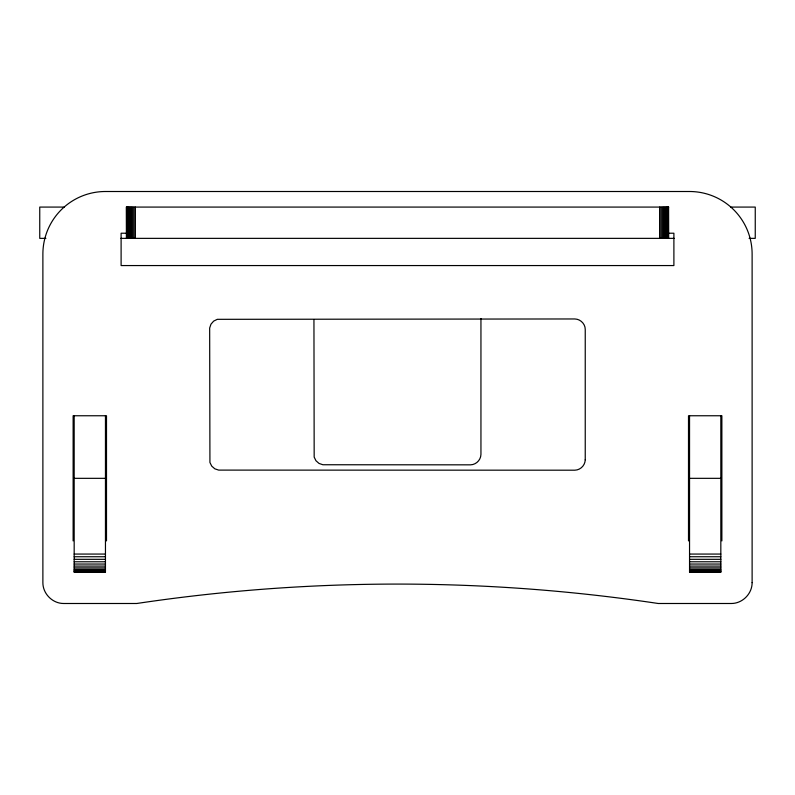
<?xml version="1.0" encoding="UTF-8"?>
<svg xmlns="http://www.w3.org/2000/svg" width="795" height="795" viewBox="0 0 795 795"><rect width="100%" height="100%" fill="white"/><g stroke="black" fill="none" stroke-linecap="round" stroke-linejoin="round"><path stroke-width="1.19" d="M64.355 207.078L39.75 207.078L39.75 238.361L45.901 238.361M668.684 207.078L126.316 207.078L126.405 238.361M730.645 207.078L755.25 207.078L755.25 238.361L749.099 238.361M127.25 233.223L121.108 233.223L121.108 265.56L673.892 265.56L673.892 233.223L667.75 233.223M120.8 238.361L674.2 238.361M74.174 478.332L105.457 478.332M689.543 478.332L720.827 478.332M74.174 554.065L105.457 554.065M689.543 554.065L720.827 554.065M74.174 556.739L105.457 556.739M689.543 556.739L720.827 556.739M74.174 559.322L105.457 559.322M689.543 559.322L720.827 559.322M74.174 561.777L105.457 561.777M689.543 561.777L720.827 561.777M74.174 564.043L105.457 564.043M689.543 564.043L720.827 564.043M74.174 566.09L105.457 566.09M689.543 566.09L720.827 566.09M74.174 567.888L105.457 567.888M689.543 567.888L720.827 567.888M74.174 569.409L105.457 569.409M689.543 569.409L720.827 569.409M74.174 570.611L105.457 570.611M689.543 570.611L720.827 570.611M74.174 571.496L105.457 571.496M689.543 571.496L720.827 571.496M74.174 572.022L105.457 572.022M689.543 572.022L720.827 572.022M313.946 319.699L314.174 457.105L315.973 460.752L319.034 463.435L322.889 464.747L470.511 464.837C476.116 464.717 480.826 460.007 480.945 454.402L480.945 318.537M721.87 540.908L721.87 415.755L688.5 415.755L688.5 540.908M720.827 415.755L720.827 572.201L689.543 572.201L689.543 415.755M668.595 207.078L668.684 238.361M668.327 207.078L668.327 238.361M667.889 207.078L667.889 238.361M667.283 207.078L667.283 238.361M666.528 207.078L666.528 238.361M665.624 207.078L665.624 238.361M664.6 207.078L664.6 238.361M663.467 207.078L663.467 238.361M662.245 207.078L662.245 238.361M660.953 207.078L660.953 238.361M659.611 207.078L659.611 238.361M135.389 207.078L135.389 238.361M134.047 207.078L134.047 238.361M132.755 207.078L132.755 238.361M131.533 207.078L131.533 238.361M130.4 207.078L130.4 238.361M129.376 207.078L129.376 238.361M128.472 207.078L128.472 238.361M127.717 207.078L127.717 238.361M127.111 207.078L127.111 238.361M126.673 207.078L126.673 238.361M106.5 540.908L106.5 415.755L73.13 415.755L73.13 540.908M105.457 415.656L105.457 572.201L74.174 572.201L74.174 415.656M752.12 582.636C752.189 593.795 742.421 603.564 731.261 603.494L658.25 603.494A1761.084 1761.084 0 0 0 136.75 603.494L63.739 603.494C52.579 603.564 42.811 593.795 42.88 582.636L42.88 254.092A62.576 62.576 0 0 1 105.457 191.506L689.543 191.506A62.576 62.576 0 0 1 752.12 254.092L752.12 582.636M585.239 459.768C585.13 465.373 580.41 470.084 574.815 470.193L218.645 470.103L214.789 468.802L211.728 466.118L209.93 462.471L209.661 328.027L210.973 324.181L213.656 321.12L217.303 319.322L574.815 318.964C580.32 319.034 585.269 323.823 585.239 329.388L585.239 459.768"/></g></svg>
